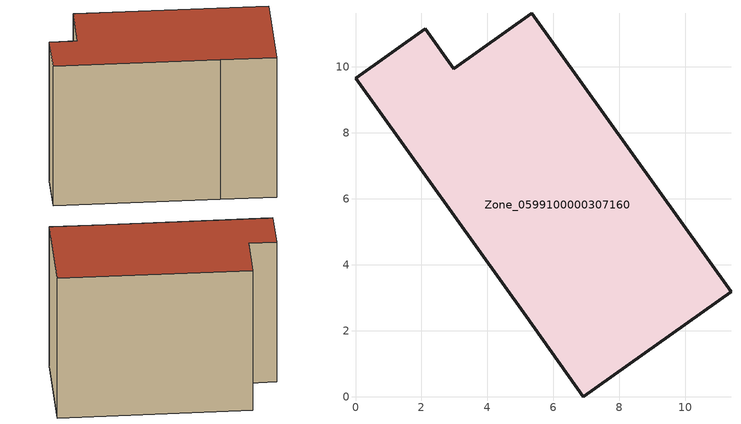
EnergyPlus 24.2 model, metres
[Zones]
Zone_0599100000307160
 floor ground (C_G): 0,9.66 2.11,11.16 2.98,9.95 5.34,11.63 11.38,3.18 6.9,0 5.17,2.45 z0
 wall outside (C_F): 6.9,0 11.38,3.18 5.34,11.63 2.98,9.95 2.11,11.16 0,9.66 5.17,2.45 6.9,0 z0:8.52
 roof outside (C_R): 2.11,11.16 0,9.66 5.17,2.45 6.9,0 11.38,3.18 5.34,11.63 2.98,9.95 z8.52
[BUILDING]
Pand.0599100000307160: North Axis=0; Terrain=City; Loads Convergence Tolerance Value=0.04; Temperature Convergence Tolerance Value=0.4; Solar Distribution=FullExterior; Maximum Number of Warmup Days=25; Minimum Number of Warmup Days=1
[Site:Location]
Rotterdam.The.Hague.AP_ZH_NLD Design_Conditions: Latitude=51.96; Longitude=4.45; Time Zone=1; Elevation=-4.5
[SITE:GROUNDTEMPERATURE:BUILDINGSURFACE]
18, 18, 18, 18, 18, 18, 18, 18, 18, 18, 18, 18
[MATERIAL] Thermal Absorptance=0.9; Solar Absorptance=0.7; Visible Absorptance=0.7
Name | Roughness | Thickness | Conductivity | Density | Specific Heat
G.TI.1975-1991 | MediumSmooth | 0.15 | 0.288461 | 540 | 1210
F.TI.1975-1991 | Rough | 0.3 | 0.230769 | 1920 | 840
R.TI.1975-1991 | MediumRough | 0.2 | 0.153846 | 1500 | 1000
[CONSTRUCTION]
C_G: G.TI.1975-1991
C_F: F.TI.1975-1991
C_R: R.TI.1975-1991
[ZONE]
Zone_0599100000307160: Type=1; Multiplier=1; Ceiling Height=Autocalculate; Volume=Autocalculate; Floor Area=autocalculate; Part of Total Floor Area=Yes
[ZONEINFILTRATION:DESIGNFLOWRATE]
Infil_Zone_0599100000307160: Zone or ZoneList or Space or SpaceList=Zone_0599100000307160; Schedule=AlwaysOn; Design Flow Rate Calculation Method=Flow/Area; Flow Rate per Floor Area=0.003; Constant Term Coefficient=1; Temperature Term Coefficient=0; Velocity Term Coefficient=0; Velocity Squared Term Coefficient=0
[HVACTEMPLATE:ZONE:IDEALLOADSAIRSYSTEM]
Zone_0599100000307160: Maximum Heating Supply Air Temperature=50; Minimum Cooling Supply Air Temperature=13; Maximum Heating Supply Air Humidity Ratio=0.0156; Minimum Cooling Supply Air Humidity Ratio=0.0077; Heating Limit=NoLimit; Cooling Limit=NoLimit; Dehumidification Control Type=ConstantSensibleHeatRatio; Cooling Sensible Heat Ratio=0.7; Dehumidification Setpoint=60; Humidification Control Type=None; Humidification Setpoint=30; Outdoor Air Method=None; Outdoor Air Flow Rate per Person=0.00944; Outdoor Air Flow Rate per Zone Floor Area=0; Outdoor Air Flow Rate per Zone=0; Demand Controlled Ventilation Type=None; Outdoor Air Economizer Type=NoEconomizer; Heat Recovery Type=None; Sensible Heat Recovery Effectiveness=0.7; Latent Heat Recovery Effectiveness=0.65
[ZONECONTROL:THERMOSTAT]
ThermostatControl_Zone_0599100000307160: Zone or ZoneList=Zone_0599100000307160; Control Type Schedule=DualSetpointControlType; Control 1=Thermostat_Zone_0599100000307160; Temperature Difference Between Cutout And Setpoint=0
[THERMOSTATSETPOINT:DUALSETPOINT]
Thermostat_Zone_0599100000307160: Heating Setpoint Temperature Schedule=HeatingSetpoint_Zone_0599100000307160; Cooling Setpoint Temperature Schedule=CoolingSetpoint_Zone_0599100000307160
[SCHEDULE:COMPACT]
HeatingSetpoint_Zone_0599100000307160: Through: 12/31, For: AllDays, Until: 24:00, 21
CoolingSetpoint_Zone_0599100000307160: Through: 12/31, For: AllDays, Until: 24:00, 24
DualSetpointControlType: Through: 12/31, For: AllDays, Until: 24:00, 4
AlwaysOn: Through: 12/31, For: AllDays, Until: 24:00, 1
